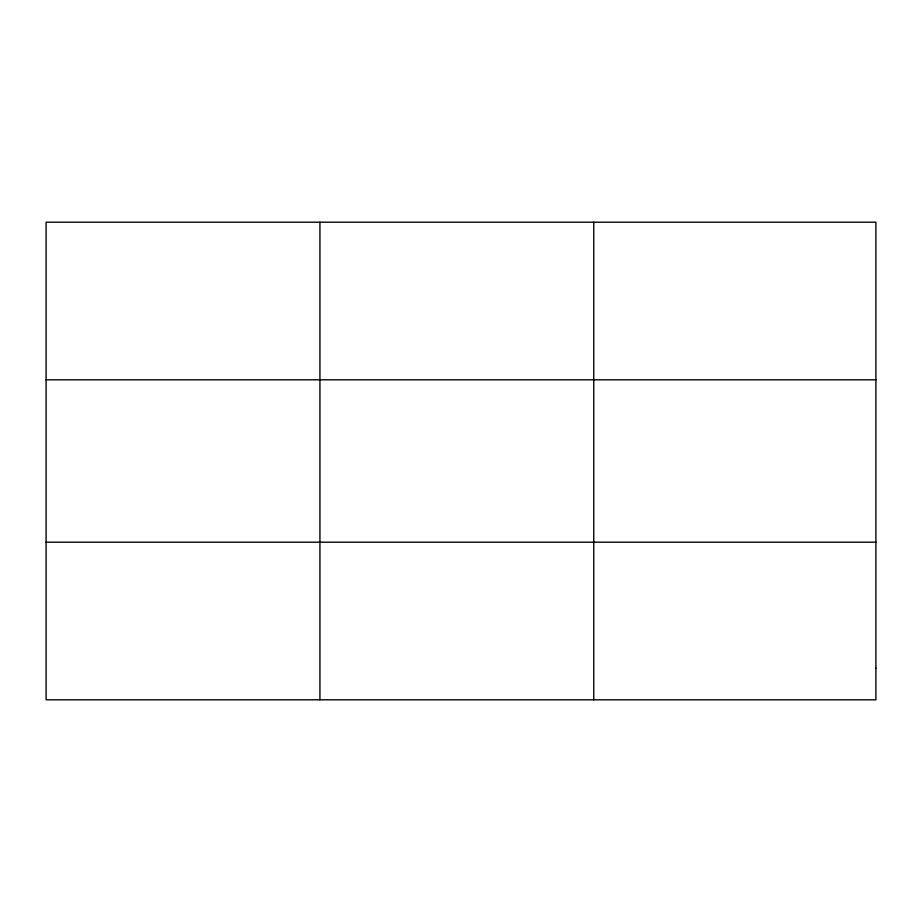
<?xml version="1.0" encoding="UTF-8"?>
<svg xmlns="http://www.w3.org/2000/svg" width="922" height="922" viewBox="0 0 922 922"><rect width="100%" height="100%" fill="white"/><g stroke="black" fill="none" stroke-linecap="round" stroke-linejoin="round"><path stroke-width="1.38" d="M319.934 699.798L319.934 222.202M593.768 699.798L593.768 222.202M46.1 379.806L875.9 379.806M46.1 542.194L875.9 542.194M875.9 668.277L875.9 699.798L46.1 699.798L46.1 222.202L875.9 222.202L875.9 668.277"/></g></svg>
